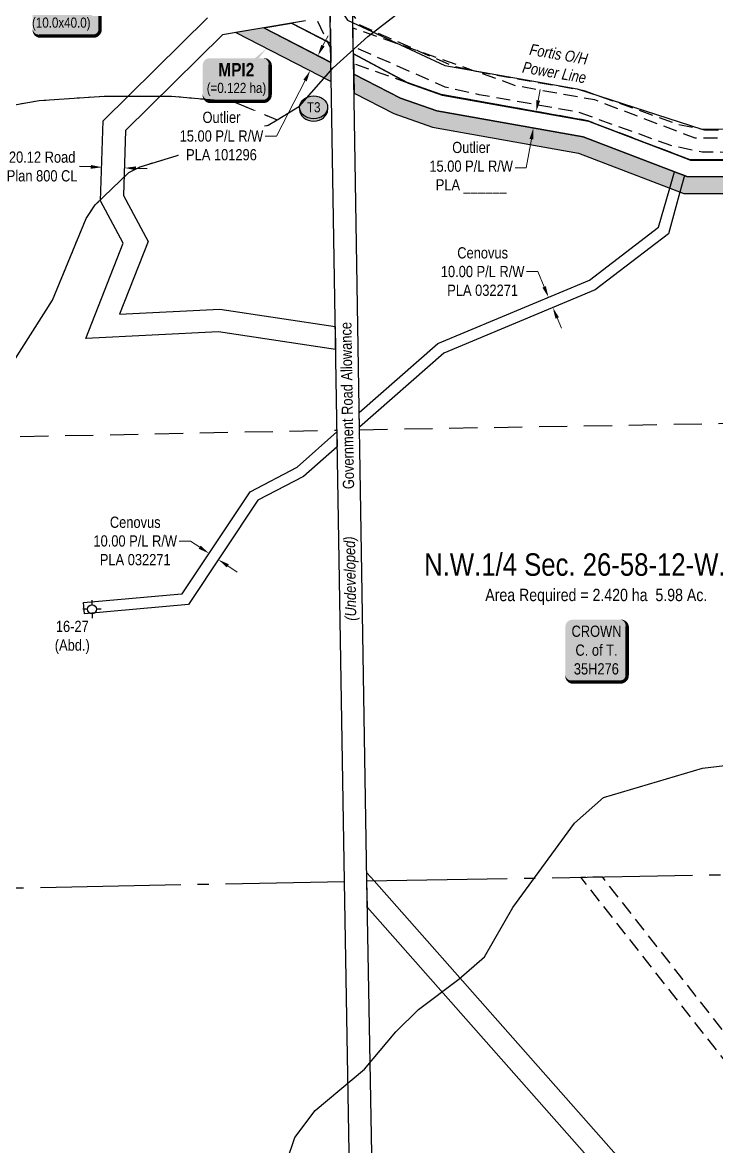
# Model space of a CAD drawing. Extents: x 585085 to 587865, y 5988184 to 5990821.
# Drawn here: x 585729 to 586347, y 5988872 to 5989874 of the extents above; entities that cross this region are included whole.
import ezdxf
from ezdxf.enums import TextEntityAlignment as Align

# ---------------------------------------------------------------- set-up
doc = ezdxf.new("R2010")
doc.units = 0
doc.header["$LTSCALE"] = 5
doc.header["$PDSIZE"] = 0.5
for name, pattern in [('foc-ACCESSROAD', [3.75, 2.5, -1.25]), ('foc-FLOWLINE', [3.75, 2.5, -1.25]), ('foc-LSD', [8, 5, -3]), ('foc-QUARTERLINE', [33, 25, -3, 2, -3]), ('foc-WHEELTRACKS', [2, 0.4, -1.6])]:
    doc.linetypes.add(name, pattern=pattern)
doc.layers.get('Defpoints').update_dxf_attribs({"color": 9})
for name, color, linetype in [('AS-OWNER', 7, 'Continuous'), ('AS-POWER', 104, 'foc-POWER'), ('C-AR', 13, 'foc-ACCESSROAD'), ('C-RW', 13, 'Continuous'), ('C-SYMBOL', 7, 'Continuous'), ('F-AR', 190, 'foc-ACCESSROAD'), ('F-EZE', 190, 'foc-FLOWLINE'), ('F-RW', 190, 'Continuous'), ('F-WS-S', 8, 'Continuous'), ('L-AREAREQUIRED', 7, 'Continuous'), ('L-QSEC', 8, 'foc-QUARTERLINE'), ('L-ROAD-T', 7, 'Continuous'), ('L-SEC', 7, 'Continuous'), ('L-SECTION-LSD', 7, 'foc-LSD'), ('L-TITLEDB', 4, 'Continuous'), ('L-TITLEDB-T', 4, 'Continuous'), ('P-BUFFER-H 100m', 191, 'Continuous'), ('P-CROSSINGS', 250, 'Continuous'), ('P-TEMP-BLOCKS', 250, 'Continuous'), ('P-TEMP-H', 41, 'Continuous'), ('P-TEMP_WORKSPACE', 46, 'Continuous'), ('T-CREEK', 160, 'Continuous'), ('T-WATER-P3', 160, 'foc-WHEELTRACKS')]:
    doc.layers.add(name, color=color, linetype=linetype)
for name, color, linetype, lineweight in [('C-RW-T', 13, 'Continuous', 9), ('F-RW-T', 190, 'Continuous', 9), ('F-WS-T', 190, 'Continuous', 9), ('T-TEXT', 48, 'Continuous', 18)]:
    doc.layers.add(name, color=color, linetype=linetype, lineweight=lineweight)
doc.styles.add('100L', font='ARIALN.TTF', dxfattribs={"height": 11})
doc.styles.add('175L', font='ARIALN.TTF', dxfattribs={"height": 20})
doc.styles.add('80', font='ARIALN.TTF', dxfattribs={"height": 10})
doc.styles.add('80CG', font='ARIALN.TTF', dxfattribs={"height": 10})
doc.styles.add('80L', font='ARIALN.TTF', dxfattribs={"height": 10})
doc.styles.add('80LS', font='ARIALNI.TTF', dxfattribs={"height": 10})
doc.styles.add('BOLD', font='ARIALNB.TTF')
doc.styles.add('Crossing', font='ARIALN.TTF', dxfattribs={"height": 10})
doc.styles.add('foc-LtypeFont', font='ARIALN.TTF', dxfattribs={"height": 7.349999999999999})
doc.styles.add('MtXpl_Arial_Narrow', font='ARIALNI.TTF')
doc.linetypes.add('foc-POWER', pattern='A,6,-1,["P",foc-LtypeFont,S=0.2,R=0,X=-0.625,Y=-0.75],-1.239999999999999,4', length=12.24)
doc.linetypes.add('foc-TOPO-flowdirection-NOLINE', pattern='A,0,[">",foc-LtypeFont,S=0.3,R=0,X=0,Y=-0.945],-20,[">",foc-LtypeFont,S=0.3,R=0,X=0,Y=-0.945],0', length=20)
doc.dimstyles.new('Compass 5 000', dxfattribs={"dimscale": 5, "dimtxt": 9, "dimasz": 2, "dimexe": 0.2, "dimexo": 0.0625, "dimgap": 0.5, "dimtad": 0, "dimtih": 1, "dimtoh": 1, "dimzin": 0, "dimdsep": 46, "dimtxsty": '80CG', "dimcen": 0.1, "dimse1": 1, "dimse2": 1, "dimclrd": 256, "dimclrt": 256, "dimaunit": 1, "dimadec": 4, "dimazin": 0, "dimtfac": 0.06, "dimtofl": 0, "dimtmove": 0, "dimatfit": 1, "dimfxl": 0.2, "dimtolj": 1, "dimtzin": 0, "dimlwd": -1, "dimarcsym": 0})

# ---------------------------------------------------------------- blocks, each defined once
blk = doc.blocks.new('*D386')
at = {"layer": 'C-RW-T', "transparency": 16777216}
for p, q in [((585996.4516417258, 5989853.468013636), (586001.0159405135, 5989862.3656075)), ((585980.479763181, 5989822.33260924), (585955.1055734484, 5989772.86844281)), ((585955.1055734484, 5989772.86844281), (585945.1055734484, 5989772.86844281))]:
    blk.add_line(p, q, dxfattribs=at)
for points in [[(585994.9687094153, 5989854.228730101), (585997.9345740364, 5989852.707297171), (585991.8873429382, 5989844.570419772)], [(585978.9968308704, 5989823.093325705), (585981.9626954915, 5989821.571892776), (585985.044061969, 5989831.230203104)]]:
    blk.add_solid(points, dxfattribs=at)
at = {"layer": 'Defpoints', "color": 0, "transparency": 16777216}
for p in [(585986.3998561483, 5989847.385397583), (585979.5565751786, 5989834.045180916), (585985.044061969, 5989831.230203104)]:
    blk.add_point(p, dxfattribs=at)
at = {"layer": 'C-RW-T', "transparency": 16777216, "insert": (585906.0196252908, 5989772.86844281), "char_height": 10, "attachment_point": 5, "style": '80CG', "bg_fill": 3, "box_fill_scale": 1.1, "bg_fill_color": 256, "bg_fill_true_color": 13158600, "bg_fill_transparency": 0}
blk.add_mtext('\\A1;Outlier\\P15.00 P/L R/W\\PPLA 101296', dxfattribs=at)
blk = doc.blocks.new('*D391')
at = {"layer": 'Defpoints', "color": 0, "transparency": 16777216}
for p in [(586204.6722554818, 5989632.338383282), (586201.2450089084, 5989620.050216354), (586208.5436309923, 5989623.113057405)]:
    blk.add_point(p, dxfattribs=at)
at = {"layer": 'F-RW-T', "transparency": 16777216}
for p, q in [((586187.7939945997, 5989652.103420707), (586177.7939945993, 5989652.103420707)), ((586193.5040797449, 5989638.496526697), (586187.7939945997, 5989652.103420707)), ((586205.1145625615, 5989610.829231889), (586208.9841162146, 5989601.608247423))]:
    blk.add_line(p, q, dxfattribs=at)
for points in [[(586195.0409104887, 5989639.141452306), (586191.9672490007, 5989637.851601088), (586197.373633398, 5989629.275542231)], [(586206.6513933053, 5989611.474157498), (586203.5777318173, 5989610.184306281), (586201.2450089084, 5989620.050216354)]]:
    blk.add_solid(points, dxfattribs=at)
at = {"layer": 'F-RW-T', "transparency": 16777216, "insert": (586138.7080464407, 5989652.103420707), "char_height": 10, "attachment_point": 5, "style": '80CG'}
blk.add_mtext('\\A1;Cenovus\\P10.00 P/L R/W\\PPLA 032271', dxfattribs=at)
blk = doc.blocks.new('*D392')
at = {"layer": 'Defpoints', "color": 0, "transparency": 16777216}
for p in [(585894.9666998419, 5989400.996705572), (585896.111224026, 5989402.724319339), (585904.4515967416, 5989397.198918663)]:
    blk.add_point(p, dxfattribs=at)
at = {"layer": 'F-RW-T', "transparency": 16777216}
for p, q in [((585878.2936114087, 5989412.042434253), (585868.2936114091, 5989412.042434253)), ((585886.6301556253, 5989406.519569913), (585878.2936114087, 5989412.042434253)), ((585911.6436167737, 5989389.948440555), (585919.9801609903, 5989384.425576214))]:
    blk.add_line(p, q, dxfattribs=at)
for points in [[(585887.5506330156, 5989407.908993948), (585885.709678235, 5989405.130145876), (585894.9666998419, 5989400.996705572)], [(585912.564094164, 5989391.337864591), (585910.7231393834, 5989388.559016518), (585903.307072557, 5989395.471304895)]]:
    blk.add_solid(points, dxfattribs=at)
at = {"layer": 'F-RW-T', "transparency": 16777216, "insert": (585829.2076632511, 5989412.042434253), "char_height": 10, "attachment_point": 5, "style": '80CG'}
blk.add_mtext('\\A1;Cenovus\\P10.00 P/L R/W\\PPLA 032271', dxfattribs=at)
blk = doc.blocks.new('*D399')
at = {"layer": 'Defpoints', "color": 0, "transparency": 16777216}
for p in [(585799.6320185424, 5989745.112775808), (585799.756941146, 5989749.128858383), (585819.857970773, 5989748.503604068)]:
    blk.add_point(p, dxfattribs=at)
at = {"layer": 'L-TITLEDB-T', "transparency": 16777216}
for p, q in [((585789.636852822, 5989745.423681299), (585779.6416871018, 5989745.73458679)), ((585829.7282138898, 5989744.176616003), (585839.7233796099, 5989743.865710511))]:
    blk.add_line(p, q, dxfattribs=at)
for points in [[(585789.6886704039, 5989747.089542253), (585789.5850352402, 5989743.757820345), (585799.6320185424, 5989745.112775808)], [(585829.7800314715, 5989745.842476957), (585829.6763963078, 5989742.510755049), (585819.7330481694, 5989744.487521494)]]:
    blk.add_solid(points, dxfattribs=at)
at = {"layer": 'L-TITLEDB-T', "transparency": 16777216, "insert": (585746.2719735956, 5989745.73458679), "char_height": 10, "attachment_point": 5, "style": '80CG'}
blk.add_mtext('\\A1;20.12 Road\\PPlan 800 CL', dxfattribs=at)
blk = doc.blocks.new('*U371')
h = blk.add_hatch(color=255)
edge = h.paths.add_edge_path()
edge.add_line((-21.49999999999998, -28.5), (21.49999999999998, -28.5))
edge.add_arc((21.49999999999998, -22.5), 6, 270, 360)
edge.add_line((27.49999999999998, -22.5), (27.49999999999998, 21))
edge.add_arc((21.49999999999998, 21), 6, 0, 90)
edge.add_line((21.49999999999998, 27), (-21.49999999999998, 27))
edge.add_arc((-21.49999999999998, 21), 6, 90, 180)
edge.add_line((-27.49999999999998, 21), (-27.49999999999998, -22.5))
edge.add_arc((-21.49999999999998, -22.5), 6, 180, 270)
at = {"color": 14, "flags": 128}
blk.add_lwpolyline([(-21.49999999999998, -28.5, 3, 3, 0), (21.49999999999998, -28.5, 3, 3, 0.414213562373095), (27.49999999999998, -22.5, 3, 3, 0), (27.49999999999998, 21, 3, 0, 0.414213562373095), (21.49999999999998, 27, 0, 0, 0), (-21.49999999999998, 27, 0, 0, 0.414213562373095), (-27.49999999999998, 21, 0, 0, 0), (-27.49999999999998, -22.5, 0, 3, 0.414213562373095)], format="xyseb", close=True, dxfattribs=at)
at = {"color": 14, "style": '80'}
blk.add_attdef('ENTER_TEXT_001', (-26.84515688949523, -4.918144611186903), '', height=10, dxfattribs=at)
blk = doc.blocks.new('GABD')
for p, q in [((-0.8077887898243716, 0), (-1.615577579648743, 0)), ((0, 0.8077887898252811), (0, 1.615577579648743)), ((1.615577579648743, 0), (0.8077887898243716, 0)), ((0, -0.8077887898252811), (0, -1.615577579648743))]:
    blk.add_line(p, q)
blk.add_circle((0, 0), 0.8)
blk = doc.blocks.new('*D401')
at = {"layer": 'C-RW-T', "transparency": 16777216}
for p, q in [((586188.2668757853, 5989804.619104952), (586190.0227844296, 5989814.463737237)), ((586182.1223788739, 5989770.169526458), (586177.5733055302, 5989744.664808743)), ((586177.5733055302, 5989744.664808743), (586167.5733055302, 5989744.664808743))]:
    blk.add_line(p, q, dxfattribs=at)
for points in [[(586186.6261037377, 5989804.911756393), (586189.9076478329, 5989804.326453511), (586186.510967141, 5989794.774472667)], [(586180.4816068263, 5989770.462177899), (586183.7631509214, 5989769.876875017), (586183.8782875182, 5989780.014158743)]]:
    blk.add_solid(points, dxfattribs=at)
at = {"layer": 'Defpoints', "color": 0, "transparency": 16777216}
for p in [(586188.9208916682, 5989794.344633625), (586183.8782875182, 5989780.014158743), (586186.2882120451, 5989779.584319701)]:
    blk.add_point(p, dxfattribs=at)
at = {"layer": 'C-RW-T', "transparency": 16777216, "insert": (586128.4873573717, 5989744.664808744), "char_height": 10, "attachment_point": 5, "style": '80CG'}
blk.add_mtext('\\A1;Outlier\\P15.00 P/L R/W\\PPLA ______', dxfattribs=at)
blk = doc.blocks.new('*U461')
at = {"true_color": 0xff8aff}
h = blk.add_hatch(color=211, dxfattribs=at)
edge = h.paths.add_edge_path()
edge.add_line((-23.99999999999998, -20), (23.99999999999998, -20))
edge.add_arc((23.99999999999998, -14), 6, 270, 360)
edge.add_line((29.99999999999998, -14), (29.99999999999998, 12.5))
edge.add_arc((23.99999999999998, 12.5), 6, 0, 90)
edge.add_line((23.99999999999998, 18.5), (-23.99999999999998, 18.5))
edge.add_arc((-23.99999999999998, 12.5), 6, 90, 180)
edge.add_line((-29.99999999999998, 12.5), (-29.99999999999998, -14))
edge.add_arc((-23.99999999999998, -14), 6, 180, 270)
at = {"flags": 128}
blk.add_lwpolyline([(35.4623606158403, 39.29404161176535, 0, 7.5, 0), (-3.398394867633904e-15, 3.944304526105059e-31, 0, 0, 0)], format="xyseb", dxfattribs=at)
at = {"color": 250, "flags": 128}
blk.add_lwpolyline([(-23.99999999999998, -20, 3, 3, 0), (23.99999999999998, -20, 3, 3, 0.414213562373095), (29.99999999999998, -14, 3, 3, 0), (29.99999999999998, 12.5, 3, 0, 0.414213562373095), (23.99999999999998, 18.5, 0, 0, 0), (-23.99999999999998, 18.5, 0, 0, 0.414213562373095), (-29.99999999999998, 12.5, 0, 0, 0), (-29.99999999999998, -14, 0, 3, 0.414213562373095)], format="xyseb", close=True, dxfattribs=at)
at = {"color": 250}
for tag, p, height, style in [('TEMP_AREA_W1_001', (-9.212824010914055, 2.244292974654144), 12, 'BOLD'), ('ENTER_TEXT_001', (-30.65893587994544, -12.47010782646594), 9, '80')]:
    blk.add_attdef(tag, p, '', height=height, dxfattribs=dict(at, style=style))
blk = doc.blocks.new('*U459')
at = {"true_color": 0xff8aff}
h = blk.add_hatch(color=211, dxfattribs=at)
edge = h.paths.add_edge_path()
edge.add_line((-23.99999999999998, -20), (23.99999999999998, -20))
edge.add_arc((23.99999999999998, -14), 6, 270, 360)
edge.add_line((29.99999999999998, -14), (29.99999999999998, 12.5))
edge.add_arc((23.99999999999998, 12.5), 6, 0, 90)
edge.add_line((23.99999999999998, 18.5), (-23.99999999999998, 18.5))
edge.add_arc((-23.99999999999998, 12.5), 6, 90, 180)
edge.add_line((-29.99999999999998, 12.5), (-29.99999999999998, -14))
edge.add_arc((-23.99999999999998, -14), 6, 180, 270)
at = {"flags": 128}
blk.add_lwpolyline([(26.95936723454488, 27.2916882691055, 0, 7.500000000000002, 0), (-3.398394867633905e-15, 0, 0, 0, 0)], format="xyseb", dxfattribs=at)
at = {"color": 250, "flags": 128}
blk.add_lwpolyline([(-23.99999999999998, -20, 3, 3, 0), (23.99999999999998, -20, 3, 3, 0.414213562373095), (29.99999999999998, -14, 3, 3, 0), (29.99999999999998, 12.5, 3, 0, 0.414213562373095), (23.99999999999998, 18.5, 0, 0, 0), (-23.99999999999998, 18.5, 0, 0, 0.414213562373095), (-29.99999999999998, 12.5, 0, 0, 0), (-29.99999999999998, -14, 0, 3, 0.414213562373095)], format="xyseb", close=True, dxfattribs=at)
at = {"color": 250}
for tag, p, height, style in [('TEMP_AREA_W1_001', (-9.212824010914055, 2.244292974654144), 12, 'BOLD'), ('ENTER_TEXT_001', (-30.65893587994544, -12.47010782646594), 9, '80')]:
    blk.add_attdef(tag, p, '', height=height, dxfattribs=dict(at, style=style))
blk = doc.blocks.new('XING3')
h = blk.add_hatch(color=250)
h.dxf.hatch_style = 1
edge = h.paths.add_edge_path()
edge.add_ellipse((0, -2.047489049626165), major_axis=(-12.5, 0), ratio=0.8162973455633619, start_angle=0, end_angle=180)
edge.add_line((12.5, -2.047489049626165), (12.5, 0))
edge.add_ellipse((0, 0), major_axis=(-12.5, 0), ratio=0.8162973455633619, start_angle=0, end_angle=180, ccw=False)
edge.add_line((-12.5, 0), (-12.5, -2.047489049626165))
at = {"layer": 'P-BUFFER-H 100m'}
h = blk.add_hatch(color=256, dxfattribs=at)
h.dxf.hatch_style = 1
edge = h.paths.add_edge_path()
edge.add_ellipse((0, 0), major_axis=(-12.5, 0), ratio=0.8162973455633619, start_angle=0, end_angle=360)
at = {"color": 250}
blk.add_ellipse((0, 0), major_axis=(-12.5, 0), ratio=0.8162973455633619, dxfattribs=at)
blk.add_ellipse((0, -2.047489049626165), major_axis=(-12.5, 0), ratio=0.8162973455633619, start_param=0, end_param=3.141592653589793, dxfattribs=at)
at = {"color": 250, "style": 'Crossing'}
blk.add_attdef('CROSSING', text='', height=9, dxfattribs=at).set_placement((0.08916442567715421, 0.0199513138486509), align=Align.MIDDLE_CENTER)
at = {"color": 250, "style": 'Crossing', "flags": 1}
for tag, p in [('OWNER', (0.08916442567715421, -12.49201765665748)), ('DESCRIPTION', (0.08916442567715421, -25.770021277247)), ('LOCATION', (0.08916442567715421, -39.30337514164421)), ('DWG_REF', (0.08916442567715421, -52.83672900604233))]:
    blk.add_attdef(tag, text='', height=9, dxfattribs=at).set_placement(p, align=Align.MIDDLE_CENTER)

msp = doc.modelspace()

# ---------------------------------------------------------------- hatches: boundary and pattern name
at = {"layer": 'P-TEMP-H'}
h = msp.add_hatch(color=256, dxfattribs=at)
h.dxf.hatch_style = 1
h.paths.add_polyline_path([(585943.7040049179, 5989869.287568433), (585918.894852496, 5989865.163507003), (586003.8217914981, 5989821.597580022), (586003.5426959489, 5989838.591442309), (586003.2288107872, 5989838.752459498)])
h = msp.add_hatch(color=256, dxfattribs=at)
h.dxf.hatch_style = 1
h.paths.add_polyline_path([(586024.1063584913, 5989811.191978237), (586059.6196291426, 5989792.974337571), (586094.1148951054, 5989780.730664247), (586224.2470896253, 5989757.547268856), (586317.9258310788, 5989721.806008335), (586391.4030649641, 5989721.715134609), (586466.3717234149, 5989720.622826573), (586523.353016139, 5989720.006730068), (586597.5691416278, 5989668.954300869), (586609.8967783465, 5989675.209565159), (586778.0909311785, 5989673.289078685), (586793.5637094975, 5989658.131104458), (586794.8828012922, 5989617.260590547), (586757.3365366452, 5989573.428879731), (586769.958118675, 5989440.285309785), (586802.6425669172, 5989381.706574417), (586806.8251841061, 5989144.059205049), (586778.2449839121, 5989104.038453096), (586816.2663462171, 5989064.123658174), (586910.8182260979, 5989078.425599088), (586930.7281382077, 5989078.647156705), (587089.3516733637, 5988971.475037564), (587155.2634165275, 5988972.55358981), (587155.0672209263, 5988984.546613928), (587092.9809343794, 5988983.550708035), (586930.0176737288, 5989093.640175808), (586909.607238848, 5989093.413051933), (586824.4101675345, 5989080.526117103), (586821.7425147658, 5989080.122608445), (586797.6558281364, 5989105.408794726), (586819.009751648, 5989135.310654043), (586814.6164438725, 5989384.930787075), (586781.6932871356, 5989443.937256803), (586773.4609873295, 5989530.779084202), (586776.149574492, 5989533.914956336), (586772.8704580701, 5989568.505987753), (586807.1954922415, 5989608.577210668), (586804.6325613438, 5989687.986996966), (586606.3947641843, 5989690.250535005), (586598.7361338139, 5989686.364396084), (586528.0941050067, 5989734.958252903), (586320.7080271237, 5989736.804375637), (586228.2713663578, 5989772.071747773), (586097.9620478132, 5989795.286696424), (586065.5820810788, 5989806.766401281), (586023.8272629537, 5989828.185839867)])

# ---------------------------------------------------------------- linework, layer by layer
at = {"layer": 'AS-POWER'}
msp.add_lwpolyline([(585937.0546769047, 5990182.613374974), (585959.128776149, 5990177.00451777), (586013.3786789022, 5990183.735142251), (586002.9028218412, 5990105.211234959), (585999.6783369556, 5990001.716353978), (585999.2109207447, 5989905.1987472), (586018.3304329326, 5989876.190532321), (586104.9441315545, 5989835.901357687), (586222.8108187016, 5989814.948536359), (586333.8776670785, 5989779.035686562), (586438.0481890744, 5989779.398447025), (586536.8806952012, 5989777.174603323), (586624.4147906585, 5989786.535033544), (586711.9201798198, 5989796.552808826), (586793.7882345349, 5989796.910109416), (586817.7409017895, 5989776.544121737), (586825.3391676896, 5989569.78628027), (586830.0172684441, 5989456.236909913), (586835.7932393609, 5989125.298127347), (586859.0902809626, 5989109.972854706), (586941.3824583172, 5989110.239301845), (587085.8829834042, 5989009.83987747), (587099.2633888975, 5988898.501181424)], dxfattribs=at)
at = {"layer": 'C-AR', "flags": 128}
msp.add_lwpolyline([(586003.2654573204, 5989855.511148077), (586003.3401215806, 5989850.951717127), (586000.5195498437, 5989856.920631122), (585989.2244850176, 5989880.824206633), (585995.8939323454, 5989885.101105184), (586002.70749654, 5989889.469467297), (586002.7456194574, 5989887.157488295), (586002.94823364, 5989874.814444525), (586002.9841598925, 5989872.626731788), (586003.2654573204, 5989855.511148077)], close=True, dxfattribs=at)
at = {"layer": 'C-RW', "flags": 128}
msp.add_lwpolyline([(585943.7040049179, 5989869.287568437), (585918.894852496, 5989865.163507003), (586003.8217914981, 5989821.597580026), (586003.8217914981, 5989821.597580026), (586003.5426959483, 5989838.591442305), (586003.2288107872, 5989838.752459498)], close=True, dxfattribs=at)
at = {"layer": 'C-RW'}
for points in [[(586003.2635414782, 5989855.588892192), (585968.4972443818, 5989873.417211433), (585943.6887290016, 5989869.285023941), (586003.5426228081, 5989838.595895735), (586003.5426228081, 5989838.595895735)], [(586003.4426782166, 5989844.695546206), (586003.5437725333, 5989838.548341345), (585943.7040049175, 5989869.287568437), (585968.4095030262, 5989873.402736247), (586000.5195498437, 5989856.920631122), (586003.2654573204, 5989855.511148077), (586003.3401215806, 5989850.951717127), (586003.4426782166, 5989844.695546206)]]:
    msp.add_lwpolyline(points, close=True, dxfattribs=at)
msp.add_lwpolyline([(586457.5529461358, 5989735.58620073), (586320.7080271237, 5989736.804375637), (586318.4856382816, 5989737.652283975), (586309.6483633443, 5989741.023970708), (586228.2713663578, 5989772.071747769), (586097.9620478132, 5989795.286696423), (586065.5820810788, 5989806.766401281), (586023.8245822545, 5989828.187215017), (586023.6700748745, 5989837.578705546), (586023.5303274393, 5989846.070007374), (586072.3359404127, 5989820.084601376), (586102.5741582585, 5989809.345891679), (586232.9474494848, 5989786.108277396), (586294.4610011444, 5989762.616816707), (586313.2040188736, 5989755.459778232), (586324.0359679419, 5989751.320919145), (586460.9852018412, 5989751.47745198)], dxfattribs=at)
at = {"layer": 'F-AR', "flags": 128}
msp.add_lwpolyline([(586703.0327836361, 5988488.798454957), (586642.73147404, 5988315.625355864), (586626.7380234415, 5988315.33027883), (586628.5587383591, 5988320.573694753), (586696.1053816112, 5988514.537382272), (586226.271555125, 5989112.454113492), (586245.0940377003, 5989112.788077042), (586712.9765974779, 5988517.354446379), (586703.0327836361, 5988488.798454957)], close=True, dxfattribs=at)
at = {"layer": 'F-EZE', "flags": 128}
msp.add_lwpolyline([(586336.4319570501, 5989778.587407739), (586539.7966339282, 5989776.742177157), (586619.5572206376, 5989784.086250728), (586620.0292208699, 5989784.129562427), (586714.5789742798, 5989792.835302597), (586799.4164857197, 5989792.23994746), (586800.0140448711, 5989792.236017408), (586800.6897136217, 5989792.231242691), (586825.2424778925, 5989770.950831567), (586829.5456817305, 5989524.969774861), (586836.5713642155, 5989123.320559882), (586848.0409696484, 5989123.523395937), (586855.6606854211, 5989117.203314136), (586867.3882537412, 5989117.490448645), (586939.235489588, 5989118.086693695), (587082.9586504783, 5989020.979992297), (587091.9265447279, 5989014.920785584), (587093.3246972134, 5989004.477449701), (587093.7707514865, 5989001.144414132), (587095.9881463919, 5988984.579697237), (587096.1096583217, 5988983.671349372), (587097.7139119322, 5988971.688709394), (587107.3672753075, 5988899.586192307), (587088.8724094848, 5988897.109956877), (587087.5620197357, 5988896.934887447), (587076.4014169085, 5988980.297163778), (587074.2657432057, 5988996.249595961), (587073.8274774214, 5988999.525220308), (587073.6433802255, 5989000.898469989), (587073.3110240091, 5989003.383373343), (587070.690893186, 5989005.111902297), (586933.2144762654, 5989098.040464528), (586869.2315315106, 5989097.557414695), (586848.5758656914, 5989097.146720539), (586846.4580124121, 5989098.893310324), (586845.9409284156, 5989099.348913823), (586836.860436342, 5989106.808204808), (586833.9467181704, 5989109.15278369), (586830.9579252017, 5989111.675610633), (586830.4250447064, 5989112.115027918), (586826.7806371233, 5989115.120380109), (586826.7113066731, 5989119.083306055), (586826.6827356281, 5989120.70387161), (586826.6399417233, 5989123.142977966), (586823.8833558094, 5989280.182581943), (586821.6662656519, 5989402.327955214), (586820.9384303389, 5989442.438036864), (586816.4309654649, 5989551.538705413), (586816.2993253373, 5989555.589425878), (586816.2518705389, 5989557.056135235), (586811.3849865879, 5989707.032258974), (586809.7324967956, 5989757.952096931), (586799.5801248873, 5989766.749848734), (586799.1275335964, 5989767.14192191), (586793.1739081868, 5989772.302015938), (586715.4265661873, 5989772.846197948), (586619.6868408134, 5989764.031449235), (586619.3295718429, 5989763.998033142), (586559.9419745341, 5989758.530909648), (586558.3794892444, 5989758.387546829), (586540.6232207833, 5989756.75249745), (586334.3571175343, 5989758.625862714), (586308.1498375477, 5989763.885536983), (586223.6579011817, 5989794.26509438), (586135.7296266077, 5989809.733214219), (586105.2991022163, 5989816.546113924), (586023.4236589179, 5989852.587526573), (586023.1453018946, 5989869.527914935), (586022.9564713445, 5989881.018883198), (586029.2060462727, 5989871.906808474), (586076.936559909, 5989850.877219493), (586082.597043278, 5989848.383418159), (586111.5695589717, 5989835.618998737), (586130.243788353, 5989831.438243859), (586138.0385971388, 5989829.692879069), (586139.6391005428, 5989829.269480663), (586228.8084858723, 5989813.646306327), (586313.5246712475, 5989783.185351457), (586336.4319570501, 5989778.587407739)], close=True, dxfattribs=at)
at = {"layer": 'F-RW'}
for points in [[(586104.0295702203, 5989579.421214391), (586028.9931878707, 5989513.478336621), (586028.7773948342, 5989526.608806295), (586098.6578885907, 5989588.019174356), (586233.9604450576, 5989644.582284091), (586295.4941921496, 5989691.614134895), (586305.4322328961, 5989726.356094898), (586309.6483633443, 5989741.023970708), (586318.4856382816, 5989737.652283975), (586314.4220693143, 5989722.925024577), (586304.2019963987, 5989685.678078962), (586239.0106546298, 5989635.849720817), (586104.0295702203, 5989579.421214391)], [(585876.6400396599, 5989355.337261871), (585784.0571248144, 5989347.178748907), (585783.1783775863, 5989357.145106009), (585867.1332272167, 5989364.543041455), (585870.9696498082, 5989364.880942496), (585931.5233538426, 5989456.014778742), (585973.3679586292, 5989477.914655676), (586008.9530484587, 5989509.186068323), (586009.1683459728, 5989496.057092307), (585979.070823117, 5989469.607988366), (585938.4360375282, 5989448.340564589), (585876.6400396599, 5989355.337261871)]]:
    msp.add_lwpolyline(points, close=True, dxfattribs=at)
at = {"layer": 'L-QSEC'}
for p, q in [((586035.6374238804, 5989109.076385891), (587638.7291428588, 5989137.586510819)), ((585249.831734871, 5989093.652445751), (586015.5296279948, 5989108.718563054))]:
    msp.add_line(p, q, dxfattribs=at)
at = {"layer": 'L-SEC'}
for p, q in [((586015.5296279948, 5989108.718563054), (586002.3191893718, 5989913.089592896)), ((586035.6374238803, 5989109.076385892), (586022.4274146241, 5989913.421271805)), ((586029.5644972227, 5988304.363577685), (586015.5296279948, 5989108.718563054)), ((586049.6720659755, 5988304.733402653), (586035.6374061729, 5989109.076385576))]:
    msp.add_line(p, q, dxfattribs=at)
at = {"layer": 'L-SECTION-LSD'}
for p, q in [((586029.0324208739, 5989511.248730064), (586829.5451582059, 5989524.969548623)), ((585206.8993850285, 5989494.507705911), (586008.9244086838, 5989510.904077983))]:
    msp.add_line(p, q, dxfattribs=at)
at = {"layer": 'L-TITLEDB', "flags": 128}
msp.add_lwpolyline([(585980.8512859333, 5989875.455328076), (585968.4095030262, 5989873.402736247), (585943.6647104702, 5989869.281023204), (585918.9816926417, 5989865.177919566), (585906.9461064938, 5989863.18041452), (585820.533423409, 5989777.86936691), (585818.6513766462, 5989719.880653463), (585840.657739227, 5989678.850584094), (585815.3071824124, 5989614.13639401), (585904.5077243651, 5989618.498244567), (586007.4107637717, 5989603.117498725), (586007.7453226238, 5989582.73380454), (585903.500696377, 5989598.316294539), (585785.2493106839, 5989592.533477321), (585818.5441302791, 5989677.53194249), (585798.375559111, 5989715.132852798), (585800.6928504835, 5989786.505191623), (585893.6084754026, 5989878.129558604)], dxfattribs=at)
msp.add_lwpolyline([(586322.6002434742, 5988309.734881626), (586301.8574301802, 5988309.353738849), (586320.8796655746, 5988390.605714235), (586261.0652500013, 5988830.752616088), (586036.0463822482, 5989085.493156071), (586035.634684932, 5989109.076183498), (586035.5134092853, 5989116.470777408), (586041.9463225534, 5989109.187682661), (586280.1709863817, 5988839.497810067), (586341.3052472706, 5988389.637950908), (586322.6002434742, 5988309.734881626)], close=True, dxfattribs=at)
at = {"layer": 'P-TEMP_WORKSPACE'}
msp.add_lwpolyline([(585943.7040049179, 5989869.287568433), (585918.894852496, 5989865.163507003), (586003.8217914981, 5989821.597580022), (586003.8217914981, 5989821.597580022), (586003.5426959489, 5989838.591442309), (586003.2288107872, 5989838.752459498)], close=True, dxfattribs=at)
at = {"layer": 'T-CREEK', "flags": 128}
for points in [[(585955.6039161154, 5989787.454336461), (585975.5428407667, 5989799.560102812), (586005.5479730574, 5989833.563102889), (586036.552985063, 5989861.566497494), (586071.5579310054, 5989888.568895872), (586097.5610374844, 5989903.572276319), (586172.5709558917, 5989933.577243881), (586212.575842772, 5989953.581337241), (586234.5790873622, 5989973.583052196), (586251.5829589572, 5989998.585390582), (586251.5838476841, 5990013.585246542), (586249.0183195161, 5990020.256571414)], [(585922.8350845817, 5988789.885101492), (585943.4740878447, 5988810.522014652), (585956.4770756003, 5988836.522889184), (585971.4812421226, 5988880.526161921), (585989.4838899244, 5988904.5284956), (586033.4908048407, 5988941.532546612), (586061.4949395088, 5988974.534340333), (586081.4988873833, 5988994.536051926), (586117.5038625129, 5989021.539242337), (586140.5072335668, 5989041.542415469), (586165.5130483814, 5989085.544863092), (586220.5231650369, 5989160.551239481), (586246.526880922, 5989183.553235601), (586334.5368349887, 5989209.559005257), (586384.5418756821, 5989215.562194325), (586433.5471977681, 5989224.566483038), (586495.5541757566, 5989240.570495334), (586595.5658752109, 5989281.578291494), (586707.5781957895, 5989301.58509362), (586760.5841552006, 5989317.589330594), (586803.5891117485, 5989333.592084648), (586841.5940361365, 5989355.595208678), (586871.5971676707, 5989363.596943571), (586933.0644182081, 5989375.89386419)]]:
    msp.add_lwpolyline(points, dxfattribs=at)
at = {"layer": 'T-CREEK', "linetype": 'foc-TOPO-flowdirection-NOLINE', "flags": 128}
for points in [[(585955.6039161154, 5989787.454336461), (585975.5428407667, 5989799.560102812), (586005.5479730574, 5989833.563102889), (586036.552985063, 5989861.566497494), (586071.5579310054, 5989888.568895872), (586097.5610374844, 5989903.572276319), (586172.5709558917, 5989933.577243881), (586212.575842772, 5989953.581337241), (586234.5790873622, 5989973.583052196), (586251.5829589572, 5989998.585390582), (586251.5838476841, 5990013.585246542), (586249.0183195161, 5990020.256571414)], [(585922.8350845817, 5988789.885101492), (585943.4740878447, 5988810.522014652), (585956.4770756003, 5988836.522889184), (585971.4812421226, 5988880.526161921), (585989.4838899244, 5988904.5284956), (586033.4908048407, 5988941.532546612), (586061.4949395088, 5988974.534340333), (586081.4988873833, 5988994.536051926), (586117.5038625129, 5989021.539242337), (586140.5072335668, 5989041.542415469), (586165.5130483814, 5989085.544863092), (586220.5231650369, 5989160.551239481), (586246.526880922, 5989183.553235601), (586334.5368349887, 5989209.559005257), (586384.5418756821, 5989215.562194325), (586433.5471977681, 5989224.566483038), (586495.5541757566, 5989240.570495334), (586595.5658752109, 5989281.578291494), (586707.5781957895, 5989301.58509362), (586760.5841552006, 5989317.589330594), (586803.5891117485, 5989333.592084648), (586841.5940361365, 5989355.595208678), (586871.5971676707, 5989363.596943571), (586933.0644182081, 5989375.89386419)]]:
    msp.add_lwpolyline(points, dxfattribs=at)
at = {"layer": 'T-WATER-P3', "flags": 128}
for points in [[(585395.4820403507, 5989717.520906343), (585419.4849383275, 5989718.523458498), (585458.4890283094, 5989723.525601659), (585478.4900812042, 5989723.526952149), (585516.4941219579, 5989726.529436256), (585533.4958808997, 5989730.530243469), (585547.4979176602, 5989739.531161892), (585567.5012569978, 5989758.533344099), (585595.5052263483, 5989771.536046844), (585674.5141964286, 5989792.541097164), (585743.520907518, 5989804.546114878), (585801.5271738052, 5989808.550228237), (585861.5320623876, 5989808.553236422), (585916.5371946855, 5989803.55757936), (585955.6039161154, 5989787.454336461)], [(585248.6327723158, 5989099.574699291), (585256.4290163041, 5989100.492175194), (585273.431106553, 5989106.493071629), (585285.4331826605, 5989116.494508712), (585294.4351386491, 5989127.495559167), (585309.4379719914, 5989152.497481072), (585336.4418914416, 5989184.500549588), (585352.4448651909, 5989206.501158143), (585398.4521420453, 5989239.505232786), (585412.4531147906, 5989246.506055402), (585460.459824368, 5989281.510607164), (585513.4679719094, 5989334.514922047), (585595.4820215948, 5989420.522953833), (585644.4889976801, 5989454.527012271), (585663.4921460978, 5989476.528879187), (585700.4991273825, 5989540.534568357), (585755.5100261999, 5989626.540290618), (585785.5182412155, 5989699.5451517), (585793.5199459583, 5989711.546100711), (585823.5241052082, 5989740.549149235), (585833.5262430495, 5989745.549379252), (585869.5298439831, 5989756.55221771), (585915.5350021902, 5989776.556382744), (585947.5389845234, 5989782.55803202), (585955.6039161154, 5989787.454336461)]]:
    msp.add_lwpolyline(points, dxfattribs=at)
at = {"layer": 'T-WATER-P3', "linetype": 'foc-TOPO-flowdirection-NOLINE', "flags": 128}
for points in [[(585395.4820403507, 5989717.520906343), (585419.4849383275, 5989718.523458498), (585458.4890283094, 5989723.525601659), (585478.4900812042, 5989723.526952149), (585516.4941219579, 5989726.529436256), (585533.4958808997, 5989730.530243469), (585547.4979176602, 5989739.531161892), (585567.5012569978, 5989758.533344099), (585595.5052263483, 5989771.536046844), (585674.5141964286, 5989792.541097164), (585743.520907518, 5989804.546114878), (585801.5271738052, 5989808.550228237), (585861.5320623876, 5989808.553236422), (585916.5371946855, 5989803.55757936), (585955.6039161154, 5989787.454336461)], [(585181.417870795, 5989034.486312928), (585215.4249075431, 5989084.489136647), (585225.4258266799, 5989094.490245653), (585239.4281721486, 5989098.491485535), (585256.4290163041, 5989100.492175194), (585273.431106553, 5989106.493071629), (585285.4331826605, 5989116.494508712), (585294.4351386491, 5989127.495559167), (585309.4379719914, 5989152.497481072), (585336.4418914416, 5989184.500549588), (585352.4448651909, 5989206.501158143), (585398.4521420453, 5989239.505232786), (585412.4531147906, 5989246.506055402), (585460.459824368, 5989281.510607164), (585513.4679719094, 5989334.514922047), (585595.4820215948, 5989420.522953833), (585644.4889976801, 5989454.527012271), (585663.4921460978, 5989476.528879187), (585700.4991273825, 5989540.534568357), (585755.5100261999, 5989626.540290618), (585785.5182412155, 5989699.5451517), (585793.5199459583, 5989711.546100711), (585823.5241052082, 5989740.549149235), (585833.5262430495, 5989745.549379252), (585869.5298439831, 5989756.55221771), (585915.5350021902, 5989776.556382744), (585947.5389845234, 5989782.55803202), (585955.6039161154, 5989787.454336461)]]:
    msp.add_lwpolyline(points, dxfattribs=at)

# ---------------------------------------------------------------- block references
at = {"layer": 'AS-OWNER', "color": 3}
ref = msp.add_blockref('*U371', (586239.9632158999, 5989314.882036638), dxfattribs=at)
ref.add_attrib('ENTER_TEXT_001', 'CROWN', (586217.9031886148, 5989326.654433182), dxfattribs={"layer": '0', "color": 14, "height": 10.00000000000006, "style": '80'})
ref.add_attrib('ENTER_TEXT_002', 'C. of T.', (586221.3990958453, 5989309.810413172), dxfattribs={"layer": '0', "color": 14, "height": 10.00000000000006, "style": '80'})
ref.add_attrib('ENTER_TEXT_003', '35H276', (586219.9461626939, 5989293.102818811), dxfattribs={"layer": '0', "color": 14, "height": 10.00000000000006, "style": '80'})
at = {"layer": 'F-WS-S', "xscale": 4.997753600000016, "yscale": 4.997753600000016, "zscale": 4.997753600000016}
msp.add_blockref('GABD', (585790.6911934218, 5989351.246476843), dxfattribs=at)
at = {"layer": 'P-TEMP-BLOCKS'}
msp.add_blockref('*U461', (585767.9038193391, 5989881.968773593), dxfattribs=at).add_auto_attribs({'TEMP_AREA_W1_001': 'W1', 'ENTER_TEXT_001': '(10.0x40.0)'})
ref = msp.add_blockref('*U459', (585919.4041998133, 5989823.773145523), dxfattribs=at)
ref.add_attrib('TEMP_AREA_W1_001', 'MPI2', (585903.2172966755, 5989826.017438488), dxfattribs={"layer": '0', "color": 250, "height": 12.00000000000006, "style": 'BOLD'})
ref.add_attrib('ENTER_TEXT_001', '(=0.122 ha)', (585892.8953321461, 5989811.303037685), dxfattribs={"layer": '0', "color": 250, "height": 9.000000000000057, "style": '80'})

# ---------------------------------------------------------------- texts
at = {"layer": 'C-SYMBOL', "color": 3, "style": '175L'}
msp.add_text('N.W.1/4 Sec. 26-58-12-W.5M.', height=19.99101440000002, dxfattribs=at).set_placement((586239.9632158999, 5989375.066696709), align=Align.BOTTOM_CENTER)
at = {"layer": 'F-WS-T', "insert": (585773.1272694835, 5989326.128824071), "char_height": 9.995507200000022, "width": 30.58420656667945, "attachment_point": 5, "style": '80CG'}
msp.add_mtext('\\A1;16-27\\P(Abd.)', dxfattribs=at)
at = {"layer": 'L-AREAREQUIRED', "color": 5, "style": '100L'}
msp.add_text('Area Required = 2.420 ha  5.98 Ac.', height=10.99506100000003, dxfattribs=at).set_placement((586239.9632158999, 5989355.179588244), align=Align.BOTTOM_CENTER)
at = {"layer": 'L-ROAD-T', "style": '80L'}
msp.add_text('Government Road Allowance', height=9.999999999999998, rotation=90.94090203665847, dxfattribs=at).set_placement((586018.0202879191, 5989532.720841716), align=Align.MIDDLE_CENTER)
at = {"layer": 'T-TEXT', "style": '80LS'}
msp.add_text('(Undeveloped)', height=9.999999999999998, rotation=90.94090203665847, dxfattribs=at).set_placement((586020.5522178084, 5989378.554041729), align=Align.MIDDLE_CENTER)

# ---------------------------------------------------------------- dimensions: what is measured, and where the dimension line sits
at = {"layer": 'F-RW-T'}
dim = msp.add_linear_dim(base=(586201.2450089084, 5989620.050216354), p1=(586204.672255482, 5989632.33838328), p2=(586208.543630992, 5989623.113057405), angle=292.7651854939915, text='Cenovus\\P10.00 P/L R/W\\PPLA 032271', dimstyle='Compass 5 000', dxfattribs=at)
dim.commit()
dim.dimension.update_dxf_attribs({"geometry": '*D391', "text_midpoint": (586138.7080464407, 5989652.103420707), "dimtype": 161})
dim = msp.add_aligned_dim(p1=(585904.4515967411, 5989397.198918661), p2=(585896.111224026, 5989402.724319338), distance=2.0723380350426663, text='Cenovus\\P10.00 P/L R/W\\PPLA 032271', dimstyle='Compass 5 000', dxfattribs=at)
dim.commit()
dim.dimension.update_dxf_attribs({"geometry": '*D392', "text_midpoint": (585829.2076632511, 5989412.042434253)})
at = {"layer": 'L-TITLEDB-T'}
dim = msp.add_aligned_dim(p1=(585819.857970773, 5989748.503604068), p2=(585799.7569411459, 5989749.128858383), distance=4.018025000292413, text='20.12 Road\\PPlan 800 CL', dimstyle='Compass 5 000', dxfattribs=at)
dim.commit()
dim.dimension.update_dxf_attribs({"geometry": '*D399', "text_midpoint": (585746.2719735956, 5989745.73458679)})

# ---------------------------------------------------------------- next in the draw order: texts
at = {"layer": 'AS-POWER', "insert": (586177.8155106782, 5989855.908424969), "char_height": 9.99115995400859, "width": 57.068606043986, "attachment_point": 1, "rotation": 350.14016218452446, "style": 'MtXpl_Arial_Narrow', "bg_fill": 2}
msp.add_mtext('\\pi0.68377; Fortis O/H\\P\\pi0.32597;Power Line ', dxfattribs=at)

# ---------------------------------------------------------------- next in the draw order: dimensions: what is measured, and where the dimension line sits
at = {"layer": 'C-RW-T'}
dim = msp.add_linear_dim(base=(585985.044061969, 5989831.230203104), p1=(585986.3998561477, 5989847.385397582), p2=(585979.5565751784, 5989834.045180915), angle=242.84302705293538, text='Outlier\\P15.00 P/L R/W\\PPLA 101296', dimstyle='Compass 5 000', override={"dimtfill": 1}, dxfattribs=at)
dim.commit()
dim.dimension.update_dxf_attribs({"geometry": '*D386', "text_midpoint": (585906.0196252908, 5989772.86844281), "dimtype": 161})

# ---------------------------------------------------------------- next in the draw order: linework, layer by layer
at = {"layer": 'C-AR', "flags": 128}
msp.add_lwpolyline([(586618.7943243918, 5989716.758582871), (586618.5029106706, 5989690.989203794), (586599.8895718065, 5989703.7782992), (586592.5794277024, 5989708.79618569), (586580.1480933173, 5989717.347545291), (586532.8216193299, 5989749.906148626), (586462.3343097704, 5989750.671356832), (586391.645147534, 5989751.701311779), (586323.4910137285, 5989751.818424067), (586232.2901651219, 5989786.572849129), (586101.8281163967, 5989809.823950375), (586072.3359404127, 5989820.084601376), (586023.674956778, 5989837.45961795), (586023.1508066538, 5989869.374619865), (586082.597043278, 5989848.383418159), (586130.243788353, 5989831.438243859), (586168.1512893998, 5989817.95729819), (586238.3150696541, 5989805.446405468), (586327.7654251417, 5989771.280810952), (586461.1473000023, 5989771.486343138), (586542.6374823299, 5989769.234430646), (586558.3794892444, 5989758.387546829), (586594.141281439, 5989733.746125198), (586606.564420021, 5989725.184854678), (586618.7943243918, 5989716.758582871)], close=True, dxfattribs=at)
at = {"layer": 'C-RW'}
msp.add_lwpolyline([(586023.8271402463, 5989828.193311471), (586065.588000001, 5989806.776999986), (586097.936000001, 5989795.342999989), (586228.2440000013, 5989772.100999989), (586320.716, 5989736.829999989), (586391.5241062506, 5989736.708223191), (586466.586, 5989735.639999986), (586528.1013234708, 5989734.965089481), (586598.7399999998, 5989686.376), (586631.616, 5989703.061999989), (586698.6569812446, 5989714.25810761), (586696.1872516224, 5989729.046559355), (586626.8807368178, 5989717.472098727), (586599.8895718065, 5989703.7782992), (586532.8216193299, 5989749.906148626), (586466.7794653012, 5989750.60965966), (586391.645147534, 5989751.701311779), (586323.4910137285, 5989751.818424067), (586232.2673897406, 5989786.613264035), (586101.7762143735, 5989809.887935568), (586071.5339330905, 5989820.577630279), (586023.5303274393, 5989846.070007374)], close=True, dxfattribs=at)
at = {"layer": 'C-RW', "flags": 128}
msp.add_lwpolyline([(586528.0941050067, 5989734.958252907), (586320.7080271237, 5989736.804375637), (586228.2713663578, 5989772.071747769), (586097.9620478132, 5989795.286696423), (586065.5820810788, 5989806.766401281), (586023.8272629532, 5989828.185839867), (586024.1063584913, 5989811.19197824), (586059.6196291426, 5989792.974337567), (586094.1148951054, 5989780.730664242), (586224.2470896258, 5989757.547268856), (586317.9258310788, 5989721.806008339), (586391.4030649641, 5989721.715134609)], dxfattribs=at)
at = {"layer": 'P-TEMP_WORKSPACE'}
msp.add_lwpolyline([(586528.0941050067, 5989734.958252903), (586320.7080271237, 5989736.804375637), (586228.2713663578, 5989772.071747773), (586097.9620478132, 5989795.286696424), (586065.5820810788, 5989806.766401281), (586023.8272629537, 5989828.185839867), (586024.1063584913, 5989811.191978237), (586059.6196291426, 5989792.974337571), (586094.1148951054, 5989780.730664247), (586224.2470896253, 5989757.547268856), (586317.9258310788, 5989721.806008335), (586391.4030649641, 5989721.715134609)], dxfattribs=at)

# ---------------------------------------------------------------- next in the draw order: block references
at = {"layer": 'P-CROSSINGS', "xscale": 0.999551, "yscale": 0.999551, "zscale": 0.999551}
msp.add_blockref('XING3', (585988.1342980227, 5989798.530853817), dxfattribs=at).add_auto_attribs({'CROSSING': 'T3'})

# ---------------------------------------------------------------- next in the draw order: dimensions: what is measured, and where the dimension line sits
at = {"layer": 'C-RW-T'}
dim = msp.add_linear_dim(base=(586183.8782875182, 5989780.014158743), p1=(586188.920891668, 5989794.344633624), p2=(586186.2882120453, 5989779.584319701), angle=259.88695540879803, text='Outlier\\P15.00 P/L R/W\\PPLA ______', dimstyle='Compass 5 000', dxfattribs=at)
dim.commit()
dim.dimension.update_dxf_attribs({"geometry": '*D401', "text_midpoint": (586128.4873573717, 5989744.664808744), "dimtype": 161})

doc.saveas('drawing.dxf')
